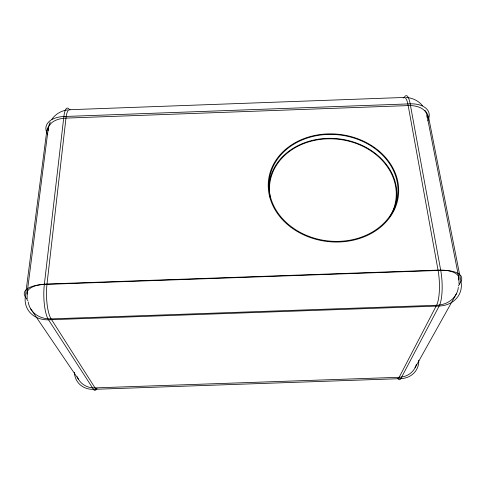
<?xml version="1.0" encoding="UTF-8"?>
<svg xmlns="http://www.w3.org/2000/svg" width="486" height="486" viewBox="0 0 486 486"><rect width="100%" height="100%" fill="white"/><g stroke="black" fill="none" stroke-linecap="round" stroke-linejoin="round"><path stroke-width="0.73" d="M48.296 128.14L27.107 293.167L27.167 298.69M427.874 120.935L428.774 118.116A23.164 17.745 10 0 0 424.946 110.407M49.122 124.835L50.258 122.065M458.444 285.981L460.983 281.388L428.774 118.116A23.559 14.076 -13.1 0 0 410.172 103.846A23.17 5.176 -89.7 0 0 404.388 97.206M415.044 367.799L456.366 293.823M51.826 119.301C55.453 114.095 61.297 110.693 67.566 109.885M69.528 109.721L404.182 97.455M406.156 97.473C412.486 97.82 418.555 100.815 422.583 105.729M30.6 308.732L78.629 379.548M27.896 300.725L25.29 296.837L46.613 132.071A23.103 17.678 -14.8 0 1 49.912 124.118M47.743 134.804L46.613 132.071A23.516 14.015 9.3 0 1 63.873 116.525A23.121 5.37 85.5 0 1 69.37 109.484M427.018 115.565L458.845 277.846L459.1 284.122M268.958 186.083A64.158 53.035 7.1 0 1 345.333 139.877A64.158 53.035 7.1 0 1 393.283 211.422M270.599 199.151A63.563 52.549 7.1 0 1 341.026 139.616A63.563 52.549 7.1 0 1 389.948 216.677M74.431 372.276A21.165 18.839 -33.3 0 0 93.482 389.341L400.835 378.63A21.208 18.905 28.6 0 0 418.774 360.235M397.919 378.333A20.789 4.204 86 0 0 400.835 378.63L439.186 306.01A26.876 22.672 22 0 0 460.983 281.388A26.852 11.008 -8.6 0 0 440.729 270.38L44.341 284.468A26.791 10.953 4.8 0 0 25.29 296.837A26.809 22.563 -26.8 0 0 48.521 319.8L93.482 389.341A20.746 4.362 89.9 0 0 96.477 388.836M70.081 109.885A22.842 5.249 85.5 0 0 65.975 118.11L47.002 284.012A25.637 6.895 88.8 0 0 51.097 318.889L95.037 387.889A20.527 4.277 89.9 0 0 97.066 388.642M48.175 130.843A23.225 13.827 9.1 0 1 65.975 118.11L408.185 105.59A23.273 13.887 -13 0 1 427.066 117.484M403.155 98.093A22.897 5.054 -89.7 0 1 408.185 105.59L438.044 270.113A25.697 6.646 87.1 0 1 436.562 305.275L399.17 377.288A20.564 4.119 86.1 0 1 397.39 378.254M27.222 294.224A26.42 10.832 4.7 0 1 47.002 284.012L438.044 270.113A26.481 10.886 -8.5 0 1 458.571 279.96M416.405 364.245A20.977 18.711 28.3 0 1 399.17 377.288L95.037 387.889A20.934 18.638 -33 0 1 77.25 376.699M458.359 287.372A26.505 22.386 21.8 0 1 436.562 305.275L51.097 318.889A26.438 22.277 -26.6 0 1 28.182 301.952M63.873 116.525L44.341 284.468A25.977 7.077 88.9 0 0 48.521 319.8L439.186 306.01A26.037 6.828 87.1 0 0 440.729 270.38L410.172 103.846L63.873 116.525M291.157 227.424A65.391 53.897 7 0 0 397.621 200.22A65.391 53.897 7 0 0 311.611 136.189A65.391 53.897 7 0 0 291.157 227.424M293.374 228.207A64.674 53.308 7 0 0 397.287 198.185A64.674 53.308 7 0 0 309.71 137.289A64.674 53.308 7 0 0 293.374 228.207"/></g></svg>
